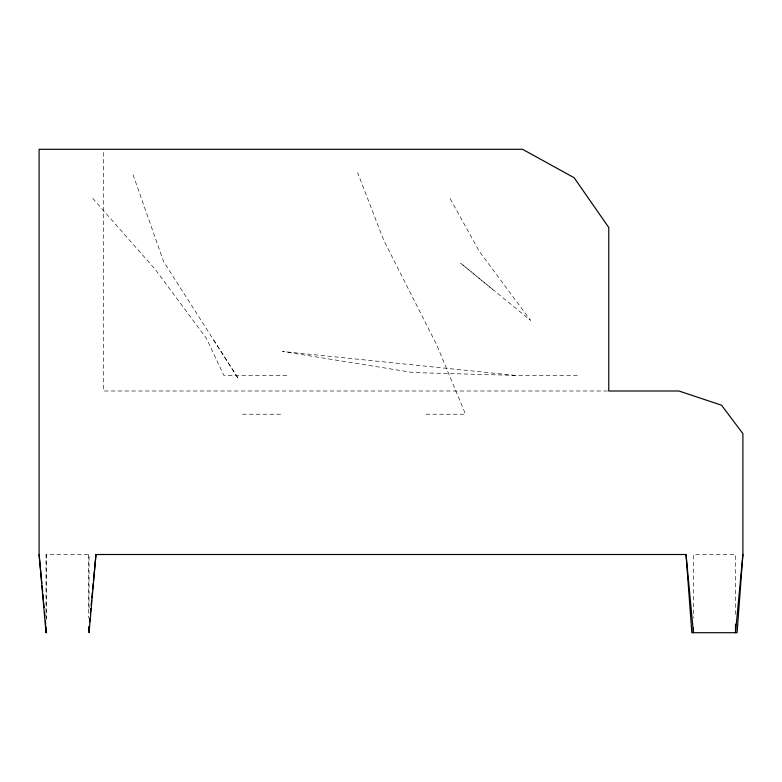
<?xml version="1.0" encoding="UTF-8"?>
<svg xmlns="http://www.w3.org/2000/svg" width="782" height="782" viewBox="0 0 782 782"><rect width="100%" height="100%" fill="white"/><g stroke="black" fill="none" stroke-linecap="round" stroke-linejoin="round"><path stroke-width="0.59" stroke-dasharray="3.91 2.93" d="M286.759 375.38L223.838 375.38L206.448 338.401L155.188 269.35L90.849 196.223M515.279 375.38L282.507 351.48L413.121 372.555L515.279 375.38L578.191 375.38M607.546 391L103.429 391L103.429 150.515M242.498 414.216L282.097 414.216M425.916 414.216L465.515 414.216L436.776 344.999L383.767 240.367L357.648 172.714M492.396 289.184L460.578 263.153L530.499 320.327L479.239 251.276L448.829 196.223M213.642 340.014L238.51 378.918L163.624 261.647L132.344 172.714M735.491 614.378L735.491 554.506L693.429 554.506L693.429 618.044M89.06 608.269L89.06 554.506L46.021 554.506L46.021 619.266M88.522 554.506L88.522 618.044M46.558 554.506L46.558 619.266"/><path stroke-width="1.17" d="M46.021 626.597L46.021 632.706L39.1 554.506L39.1 149.294L522.523 149.294L574.135 177.729L608.767 227.494L608.767 391L678.923 391L721.571 405.223L742.9 433.658L742.9 554.506L737.094 632.706L691.835 632.706L686.029 554.506L95.971 554.506L93.449 580.977M95.971 554.506L89.06 632.706L89.06 626.597M742.9 554.506L735.491 632.706L735.491 624.153M88.747 630.302L89.089 626.695M89.549 621.886L89.891 618.269M90.35 613.459L90.81 608.65M91.152 605.043L91.611 600.224M91.846 597.819L92.423 591.808M92.647 589.403L93.224 583.382M686.029 554.506L693.429 632.706L693.429 627.819M39.1 554.506L41.857 583.382M42.081 585.786L42.658 591.808M42.883 594.212L43.46 600.224M43.684 602.629L44.144 607.448M44.603 612.257L44.945 615.864M45.405 620.683L45.747 624.29M46.206 629.099L46.558 632.706"/></g></svg>
